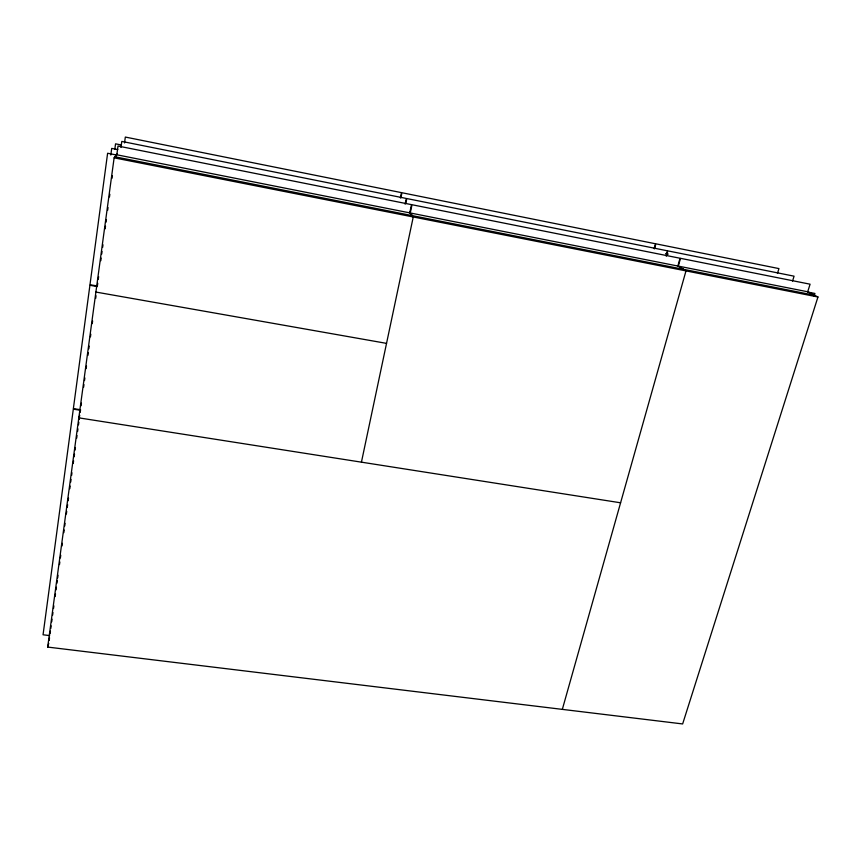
<?xml version="1.0" encoding="UTF-8"?>
<svg xmlns="http://www.w3.org/2000/svg" width="861" height="861" viewBox="0 0 861 861"><rect width="100%" height="100%" fill="white"/><g stroke="black" fill="none" stroke-linecap="round" stroke-linejoin="round"><path stroke-width="1.29" d="M110.811 155.045L111.704 148.393L117.86 149.61M114.836 149.114L115.557 143.83L121.509 145.025M807.36 291.513L817.95 296.991L682.644 723.94L47.678 647.074L114.126 157.832L117.3 153.764M49.163 640.455L49.529 637.797M50.067 633.804L50.433 631.135M50.799 628.476L51.154 625.818M51.703 621.825L52.058 619.156M52.607 615.163L52.962 612.505M53.511 608.512L53.877 605.853M55.136 596.533L55.502 593.875M56.04 589.882L56.406 587.213M56.944 583.22L57.31 580.562M57.676 577.903L58.031 575.234M59.484 564.59L59.85 561.932M60.388 557.939L60.754 555.27M62.014 545.96L62.379 543.291M63.832 532.647L64.188 529.989M64.736 525.996L65.092 523.327M66.362 514.017L66.727 511.359M67.266 507.366L67.632 504.697M68.17 500.704L68.536 498.045M69.806 488.725L70.161 486.067M70.71 482.074L71.065 479.416M71.614 475.423L71.969 472.754M73.239 463.444L73.605 460.775M74.143 456.782L74.509 454.124M75.047 450.131L75.413 447.472M76.683 438.152L77.038 435.494M77.587 431.501L77.942 428.832M78.491 424.839L78.846 422.181M79.212 419.522L79.578 416.853M80.181 412.387L80.547 409.728L73.357 408.641L89.91 285.271L97.304 286.584M81.085 405.757L81.44 403.109M83.603 387.202L83.969 384.555M84.507 380.584L84.873 377.925M86.132 368.648L86.487 366M87.93 355.399L88.296 352.752M88.834 348.78L89.189 346.122M90.459 336.845L90.814 334.197M92.256 323.596L92.622 320.949M95.679 298.423L96.045 295.764M97.734 283.301L97.379 285.96L89.974 284.754L107.614 153.247L116.504 155.002L114.9 157.068M98.283 279.308L98.638 276.661M100.812 260.711L101.167 258.052M101.716 254.07L102.072 251.412M102.62 247.419L102.976 244.761M105.15 228.822L105.505 226.163M106.054 222.17L106.409 219.512M107.679 210.213L108.034 207.555M109.487 196.932L109.842 194.274M112.016 178.324L112.371 175.666M116.816 154.786L118.011 146.036L411.493 204.638L409.761 212.871L411.892 215.551L115.223 156.842L116.816 154.786L409.761 212.871M120.949 147.468L121.788 141.408L406.327 198.46L405.133 204.175M124.522 142.937L125.329 137.06L401.463 192.638L400.387 197.826M400.871 197.922L401.947 192.735L655.458 243.76L654.123 248.668M405.875 203.131L406.822 198.557L667.393 250.799L665.994 255.835M410.277 212.968L412.01 204.735L680.029 258.246L677.855 266.027L410.277 212.968L412.419 215.659L683.085 269.224M361.437 462.163L413.248 216.972L409.459 212.215M654.554 248.754L655.899 243.824L778.936 268.589L777.472 273.378M666.446 255.921L667.845 250.874L794.068 276.177L792.55 281.095M678.307 266.114L680.491 258.322L810.083 284.195L807.704 291.771L678.307 266.114L683.559 269.321L814.355 295.205M562.33 709.378L685.991 270.892L677.316 265.608M47.678 647.074L48.754 643.415M814.119 296.023L814.926 293.461L807.866 292.062L814.506 295.484M79.761 415.346L78.814 417.854L620.587 502.792M49.647 635.59L43.05 634.783L73.314 409.147L80.482 410.277M95.894 292.062L386.535 343.367M114.126 157.832L817.95 296.991M665.65 253.564L668.265 254.081"/></g></svg>
